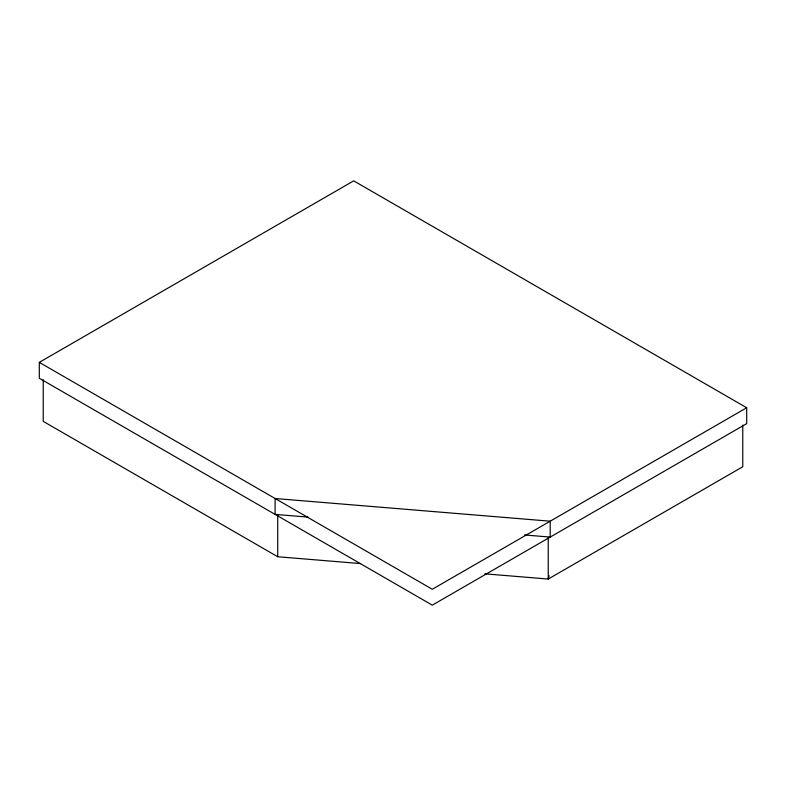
<?xml version="1.0" encoding="UTF-8"?>
<svg xmlns="http://www.w3.org/2000/svg" width="786" height="786" viewBox="0 0 786 786"><rect width="100%" height="100%" fill="white"/><g stroke="black" fill="none" stroke-linecap="round" stroke-linejoin="round"><path stroke-width="1.18" d="M549.06 575.725L548.235 579.056L484.874 573.829M39.3 362.366L353.7 180.849L746.7 407.747L746.7 423.634L432.3 605.151L39.3 378.253L39.3 362.366L432.3 589.264L746.7 407.747M308.112 517.109L275.1 514.388L275.1 498.511L550.2 521.197L550.2 537.084L524.527 534.961M43.23 379.658L43.23 421.365L277.723 556.743L360.577 563.582M742.77 425.039L742.77 466.746L548.235 579.056L548.235 537.359M277.723 515.046L277.723 556.743"/></g></svg>
